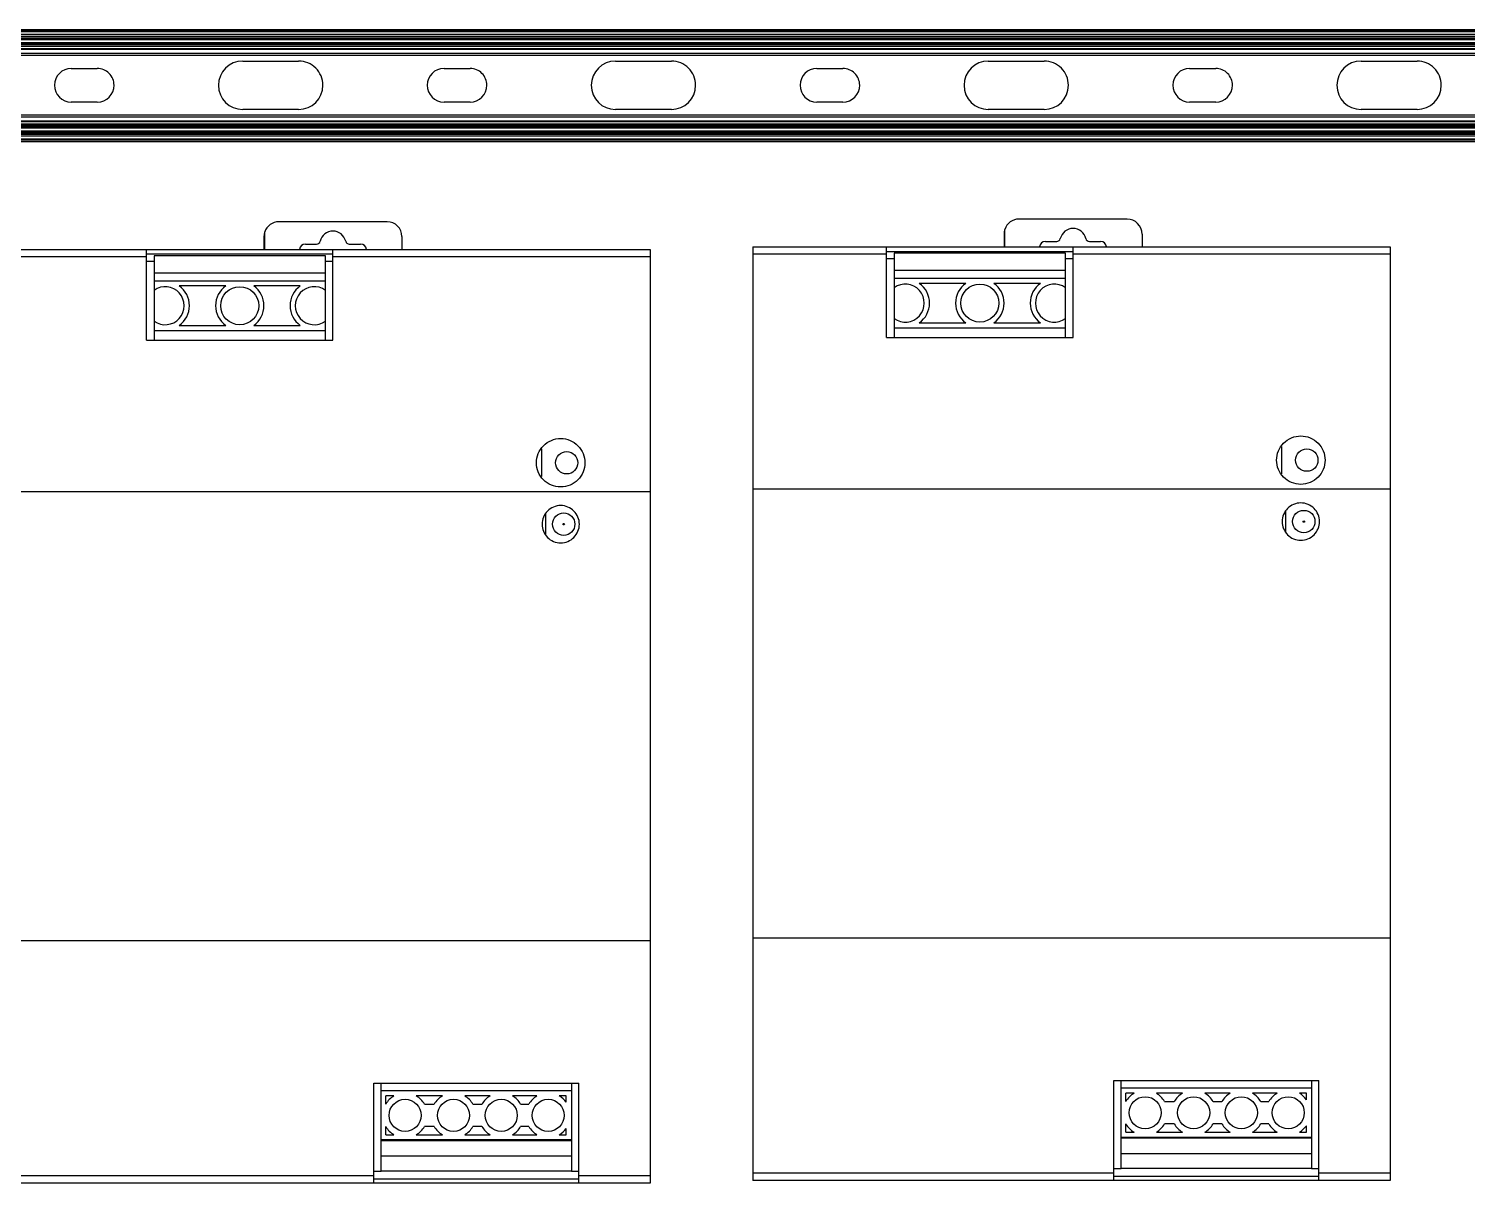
# Model space of a CAD drawing. Header units: inches. Extents: x 17 to 3130, y 15 to 659.
# Drawn here: x 1198.4 to 1391.3, y 487.9 to 642.7 of the extents above; entities that cross this region are included whole.
import ezdxf

# ---------------------------------------------------------------- set-up
doc = ezdxf.new("R2010")
doc.units = ezdxf.units.IN
doc.header["$MEASUREMENT"] = 0
doc.layers.add('MAIN-1', color=7, linetype='Continuous')
doc.layers.add('MAIN-2', color=7, linetype='Continuous')

msp = doc.modelspace()

# ---------------------------------------------------------------- linework, layer by layer
msp.add_line((851.07636, 642.44891), (1481.0763, 642.70626))
at = {"color": 8, "linetype": 'Continuous', "lineweight": 25}
for p, q in [((1230.06216, 613.1249), (1230.06216, 615.46181)), ((1329.32439, 613.47659), (1329.32439, 615.8135))]:
    msp.add_line(p, q, dxfattribs=at)
at = {"color": 7, "linetype": 'Continuous', "lineweight": 25}
for p, q in [((1246.46216, 616.83731), (1231.96216, 616.83731)), ((1345.72439, 617.189), (1331.22439, 617.189)), ((1229.96216, 614.83731), (1229.96216, 613.1249)), ((1235.51216, 613.83731), (1237.01842, 613.83731)), ((1241.4059, 613.83731), (1242.91216, 613.83731)), ((1248.46216, 614.83731), (1248.46216, 613.1249)), ((1329.22439, 615.189), (1329.22439, 613.47659)), ((1334.77439, 614.189), (1336.28065, 614.189)), ((1340.66813, 614.189), (1342.17439, 614.189)), ((1347.72439, 615.189), (1347.72439, 613.47659)), ((1196.26216, 613.1249), (1281.76216, 613.1249)), ((1214.21243, 612.11507), (1196.26216, 612.11507)), ((1214.21243, 600.9749), (1214.21243, 613.1249)), ((1214.21243, 612.5146), (1239.21243, 612.5146)), ((1215.21218, 612.27487), (1215.21218, 600.9749)), ((1238.21218, 612.27487), (1215.21218, 612.27487)), ((1238.21218, 600.9749), (1238.21218, 612.27487)), ((1239.21243, 600.9749), (1239.21243, 613.1249)), ((1281.76216, 612.11507), (1239.21243, 612.11507)), ((1281.76216, 613.1249), (1281.76216, 487.9249)), ((1295.52439, 613.47659), (1295.52439, 488.27659)), ((1295.52439, 613.47659), (1381.02439, 613.47659)), ((1313.47466, 612.46676), (1295.52439, 612.46676)), ((1313.47466, 601.32659), (1313.47466, 613.47659)), ((1313.47466, 612.86629), (1338.47466, 612.86629)), ((1314.47441, 611.87659), (1313.47466, 611.87659)), ((1314.47441, 612.62656), (1314.47441, 601.32659)), ((1337.47441, 612.62656), (1314.47441, 612.62656)), ((1337.47441, 601.32659), (1337.47441, 612.62656)), ((1338.47466, 611.87659), (1337.47441, 611.87659)), ((1338.47466, 601.32659), (1338.47466, 613.47659)), ((1381.02439, 612.46676), (1338.47466, 612.46676)), ((1381.02439, 613.47659), (1381.02439, 488.27659)), ((1215.21218, 611.5249), (1214.21243, 611.5249)), ((1238.21218, 609.94739), (1215.21218, 609.94739)), ((1239.21243, 611.5249), (1238.21218, 611.5249)), ((1337.47441, 610.29908), (1314.47441, 610.29908)), ((1215.21218, 608.92487), (1238.21218, 608.92487)), ((1224.83069, 608.22487), (1218.59367, 608.22487)), ((1234.83069, 608.22487), (1228.59367, 608.22487)), ((1314.47441, 609.27656), (1337.47441, 609.27656)), ((1324.09293, 608.57656), (1317.8559, 608.57656)), ((1334.09293, 608.57656), (1327.8559, 608.57656)), ((1238.21218, 602.22487), (1215.21218, 602.22487)), ((1218.59367, 602.92487), (1224.83069, 602.92487)), ((1228.59367, 602.92487), (1234.83069, 602.92487)), ((1337.47441, 602.57656), (1314.47441, 602.57656)), ((1317.8559, 603.27656), (1324.09293, 603.27656)), ((1327.8559, 603.27656), (1334.09293, 603.27656)), ((1214.21243, 600.9749), (1239.21243, 600.9749)), ((1313.47466, 601.32659), (1338.47466, 601.32659)), ((1366.42439, 586.71975), (1366.42439, 583.02478)), ((1267.16216, 586.36806), (1267.16216, 582.67309)), ((1381.02439, 580.9862), (1295.52439, 580.9862)), ((1281.76216, 580.63452), (1196.26216, 580.63452)), ((1267.76216, 574.8597), (1267.76216, 577.70192)), ((1367.02439, 575.21139), (1367.02439, 578.05361)), ((1281.76216, 520.41529), (1196.26216, 520.41529)), ((1381.02439, 520.76698), (1295.52439, 520.76698)), ((1343.94942, 501.67523), (1371.44942, 501.67523)), ((1343.94942, 488.27659), (1343.94942, 501.67523)), ((1344.94942, 489.87659), (1344.94942, 501.67523)), ((1370.44942, 501.67523), (1370.44942, 489.87659)), ((1371.44942, 488.27659), (1371.44942, 501.67523)), ((1244.68718, 501.32354), (1272.18718, 501.32354)), ((1244.68718, 487.9249), (1244.68718, 501.32354)), ((1245.68718, 489.5249), (1245.68718, 501.32354)), ((1245.68718, 500.3749), (1271.18718, 500.3749)), ((1271.18718, 501.32354), (1271.18718, 489.5249)), ((1272.18718, 487.9249), (1272.18718, 501.32354)), ((1344.94942, 500.72659), (1370.44942, 500.72659)), ((1346.65275, 499.97659), (1345.54942, 499.97659)), ((1345.54942, 498.87659), (1345.54942, 499.97659)), ((1353.15275, 499.97659), (1349.64608, 499.97659)), ((1359.55275, 499.97659), (1356.14608, 499.97659)), ((1365.84025, 499.97659), (1362.54608, 499.97659)), ((1369.77442, 499.97659), (1368.83358, 499.97659)), ((1369.77442, 499.12548), (1369.77442, 499.97659)), ((1247.39052, 499.6249), (1246.28718, 499.6249)), ((1246.28718, 498.5249), (1246.28718, 499.6249)), ((1246.28718, 498.5249), (1246.28911, 498.5249)), ((1253.89052, 499.6249), (1250.38385, 499.6249)), ((1251.48526, 498.5249), (1252.78911, 498.5249)), ((1260.29052, 499.6249), (1256.88385, 499.6249)), ((1257.98526, 498.5249), (1259.18911, 498.5249)), ((1266.57802, 499.6249), (1263.28385, 499.6249)), ((1264.38526, 498.5249), (1265.47661, 498.5249)), ((1270.51218, 499.6249), (1269.57135, 499.6249)), ((1270.51218, 498.77379), (1270.51218, 499.6249)), ((1345.54942, 498.87659), (1345.55134, 498.87659)), ((1350.74749, 498.87659), (1352.05134, 498.87659)), ((1357.24749, 498.87659), (1358.45134, 498.87659)), ((1363.64749, 498.87659), (1364.73884, 498.87659)), ((1345.54942, 494.77659), (1345.54942, 495.87659)), ((1345.55134, 495.87659), (1345.54942, 495.87659)), ((1352.05134, 495.87659), (1350.74749, 495.87659)), ((1358.45134, 495.87659), (1357.24749, 495.87659)), ((1364.73884, 495.87659), (1363.64749, 495.87659)), ((1246.28718, 494.4249), (1246.28718, 495.5249)), ((1246.28911, 495.5249), (1246.28718, 495.5249)), ((1246.28718, 494.4249), (1247.39052, 494.4249)), ((1250.38385, 494.4249), (1253.89052, 494.4249)), ((1252.78911, 495.5249), (1251.48526, 495.5249)), ((1256.88385, 494.4249), (1260.29052, 494.4249)), ((1259.18911, 495.5249), (1257.98526, 495.5249)), ((1263.28385, 494.4249), (1266.57802, 494.4249)), ((1265.47661, 495.5249), (1264.38526, 495.5249)), ((1269.57135, 494.4249), (1270.51218, 494.4249)), ((1270.51218, 494.4249), (1270.51218, 495.27602)), ((1370.44942, 494.07659), (1344.94942, 494.07659)), ((1344.94942, 494.02659), (1370.44942, 494.02659)), ((1345.54942, 494.77659), (1346.65275, 494.77659)), ((1349.64608, 494.77659), (1353.15275, 494.77659)), ((1356.14608, 494.77659), (1359.55275, 494.77659)), ((1362.54608, 494.77659), (1365.84025, 494.77659)), ((1368.83358, 494.77659), (1369.77442, 494.77659)), ((1369.77442, 494.77659), (1369.77442, 495.62771)), ((1271.18718, 493.7249), (1245.68718, 493.7249)), ((1245.68718, 493.6749), (1271.18718, 493.6749)), ((1245.68718, 491.57605), (1271.18718, 491.57605)), ((1344.94942, 491.92774), (1370.44942, 491.92774)), ((1244.68718, 488.93473), (1196.26216, 488.93473)), ((1244.68718, 489.5249), (1245.68718, 489.5249)), ((1244.68718, 488.5352), (1272.18718, 488.5352)), ((1271.18718, 489.5249), (1245.68718, 489.5249)), ((1271.18718, 489.5249), (1272.18718, 489.5249)), ((1281.76216, 488.93473), (1272.18718, 488.93473)), ((1343.94942, 489.28642), (1295.52439, 489.28642)), ((1381.02439, 488.27659), (1295.52439, 488.27659)), ((1343.94942, 489.87659), (1344.94942, 489.87659)), ((1343.94942, 488.88689), (1371.44942, 488.88689)), ((1370.44942, 489.87659), (1344.94942, 489.87659)), ((1370.44942, 489.87659), (1371.44942, 489.87659)), ((1381.02439, 489.28642), (1371.44942, 489.28642)), ((1281.76216, 487.9249), (1196.26216, 487.9249))]:
    msp.add_line(p, q, dxfattribs=at)
for centre, radius in [((1226.71218, 605.57487), 2.55), ((1325.97441, 605.92656), 2.55), ((1270.56216, 584.5249), 1.5), ((1369.82439, 584.87659), 1.5), ((1270.16216, 576.2849), 1.5), ((1369.42439, 576.63659), 1.5), ((1270.16216, 576.2849), 0.1), ((1369.42439, 576.63659), 0.1), ((1248.88718, 497.0249), 2.15), ((1255.38718, 497.0249), 2.15), ((1261.78718, 497.0249), 2.15), ((1268.07468, 497.0249), 2.15), ((1348.14942, 497.37659), 2.15), ((1354.64942, 497.37659), 2.15), ((1361.04942, 497.37659), 2.15), ((1367.33692, 497.37659), 2.15)]:
    msp.add_circle(centre, radius, dxfattribs=at)
for centre, radius, start, end in [((1231.96216, 614.83731), 2, 90, 161.8051277), ((1239.21216, 613.83731), 1.75, 12.8395884, 167.1604116), ((1246.46216, 614.83731), 2, 0, 90), ((1331.22439, 615.189), 2, 90, 161.8051277), ((1338.47439, 614.189), 1.75, 12.8395884, 167.1604116), ((1345.72439, 615.189), 2, 0, 90), ((1235.51216, 613.03731), 0.8, 90, 173.7140372), ((1237.01842, 614.33731), 0.5, 270, 347.1604116), ((1241.4059, 614.33731), 0.5, 192.8395884, 270), ((1242.91216, 613.03731), 0.8, 6.2859628, 90), ((1334.77439, 613.389), 0.8, 90, 173.7140372), ((1336.28065, 614.689), 0.5, 270, 347.1604116), ((1340.66813, 614.689), 0.5, 192.8395884, 270), ((1342.17439, 613.389), 0.8, 6.2859628, 90), ((1216.71218, 605.57487), 2.55, 233.9681209, 126.0318791), ((1216.71218, 605.57487), 3.25, 305.3745904, 54.6254096), ((1226.71218, 605.57487), 3.25, 125.3745904, 234.6254096), ((1226.71218, 605.57487), 3.25, 305.3745904, 54.6254096), ((1236.71218, 605.57487), 3.25, 125.3745904, 234.6254096), ((1236.71218, 605.57487), 2.55, 53.9681209, 306.0318791), ((1315.97441, 605.92656), 2.55, 233.9681209, 126.0318791), ((1315.97441, 605.92656), 3.25, 305.3745904, 54.6254096), ((1325.97441, 605.92656), 3.25, 125.3745904, 234.6254096), ((1325.97441, 605.92656), 3.25, 305.3745904, 54.6254096), ((1335.97441, 605.92656), 3.25, 125.3745904, 234.6254096), ((1335.97441, 605.92656), 2.55, 53.9681209, 306.0318791), ((1348.14942, 497.37659), 3, 119.9264349, 150), ((1348.14942, 497.37659), 3, 30, 60.0735651), ((1354.64942, 497.37659), 3, 119.9264349, 150), ((1354.64942, 497.37659), 3, 30, 60.0735651), ((1361.04942, 497.37659), 3, 119.9264349, 150), ((1361.04942, 497.37659), 3, 30, 60.0735651), ((1367.33692, 497.37659), 3, 119.9264349, 150), ((1367.33692, 497.37659), 3, 35.6590877, 60.0735651), ((1248.88718, 497.0249), 3, 119.9264349, 150), ((1248.88718, 497.0249), 3, 30, 60.0735651), ((1255.38718, 497.0249), 3, 119.9264349, 150), ((1255.38718, 497.0249), 3, 30, 60.0735651), ((1261.78718, 497.0249), 3, 119.9264349, 150), ((1261.78718, 497.0249), 3, 30, 60.0735651), ((1268.07468, 497.0249), 3, 119.9264349, 150), ((1268.07468, 497.0249), 3, 35.6590877, 60.0735651), ((1348.14942, 497.37659), 3, 210, 240.0735651), ((1348.14942, 497.37659), 3, 299.9264349, 330), ((1354.64942, 497.37659), 3, 210, 240.0735651), ((1354.64942, 497.37659), 3, 299.9264349, 330), ((1361.04942, 497.37659), 3, 210, 240.0735651), ((1361.04942, 497.37659), 3, 299.9264349, 330), ((1367.33692, 497.37659), 3, 210, 240.0735651), ((1248.88718, 497.0249), 3, 210, 240.0735651), ((1248.88718, 497.0249), 3, 299.9264349, 330), ((1255.38718, 497.0249), 3, 210, 240.0735651), ((1255.38718, 497.0249), 3, 299.9264349, 330), ((1261.78718, 497.0249), 3, 210, 240.0735651), ((1261.78718, 497.0249), 3, 299.9264349, 330), ((1268.07468, 497.0249), 3, 210, 240.0735651), ((1268.07468, 497.0249), 3, 299.9264349, 324.3409123), ((1367.33692, 497.37659), 3, 299.9264349, 324.3409123)]:
    msp.add_arc(centre, radius, start, end, dxfattribs=at)
for points, knots in [([(1230.06216, 615.46181), (1230.0541, 615.43583), (1230.03565, 615.37636), (1230.01041, 615.27467), (1229.98582, 615.14975), (1229.96624, 615.00141), (1229.96358, 614.89457), (1229.96216, 614.83731)], [0, 0, 0, 0, 0.12670881, 0.289993375, 0.489942783, 0.726603043, 1, 1, 1, 1]), ([(1329.32439, 615.8135), (1329.31633, 615.78752), (1329.29788, 615.72805), (1329.27264, 615.62636), (1329.24805, 615.50144), (1329.22847, 615.3531), (1329.22582, 615.24626), (1329.22439, 615.189)], [0, 0, 0, 0, 0.12670881, 0.289993375, 0.489942783, 0.726603043, 1, 1, 1, 1]), ([(1266.51216, 584.52072), (1266.51216, 584.94258), (1266.59535, 585.36497), (1266.91698, 586.14748), (1267.156, 586.50854), (1267.75542, 587.11233), (1268.11634, 587.35562), (1268.90569, 587.68487), (1269.33434, 587.77072), (1270.18998, 587.77072), (1270.61898, 587.68472), (1271.40758, 587.35579), (1271.7691, 587.11213), (1272.36816, 586.50872), (1272.60751, 586.14707), (1272.92882, 585.36536), (1273.01216, 584.94258), (1273.01216, 584.52072)], [0, 0, 0, 0, 0.125, 0.125, 0.25, 0.25, 0.375, 0.375, 0.5, 0.5, 0.625, 0.625, 0.75, 0.75, 0.875, 0.875, 1, 1, 1, 1]), ([(1365.77439, 584.87241), (1365.77439, 585.29427), (1365.85758, 585.71666), (1366.17921, 586.49917), (1366.41823, 586.86023), (1367.01765, 587.46402), (1367.37857, 587.70731), (1368.16792, 588.03656), (1368.59657, 588.12241), (1369.45222, 588.12241), (1369.88121, 588.03641), (1370.66981, 587.70748), (1371.03133, 587.46382), (1371.63039, 586.86041), (1371.86974, 586.49876), (1372.19105, 585.71705), (1372.27439, 585.29427), (1372.27439, 584.87241)], [0, 0, 0, 0, 0.125, 0.125, 0.25, 0.25, 0.375, 0.375, 0.5, 0.5, 0.625, 0.625, 0.75, 0.75, 0.875, 0.875, 1, 1, 1, 1]), ([(1372.27439, 584.87241), (1372.27439, 584.44986), (1372.19096, 584.02746), (1371.86954, 583.24567), (1371.63094, 582.88521), (1371.03241, 582.28186), (1370.67196, 582.03848), (1369.88216, 581.70857), (1369.45318, 581.62241), (1368.5956, 581.62241), (1368.16666, 581.70855), (1367.37676, 582.03851), (1367.01644, 582.28179), (1366.41778, 582.88529), (1366.17927, 583.24561), (1365.8578, 584.02753), (1365.77439, 584.44985), (1365.77439, 584.87241)], [0, 0, 0, 0, 0.125, 0.125, 0.25, 0.25, 0.375, 0.375, 0.5, 0.5, 0.625, 0.625, 0.75, 0.75, 0.875, 0.875, 1, 1, 1, 1]), ([(1273.01216, 584.52072), (1273.01216, 584.09817), (1272.92873, 583.67577), (1272.60731, 582.89398), (1272.3687, 582.53352), (1271.77018, 581.93017), (1271.40973, 581.68679), (1270.61993, 581.35688), (1270.19095, 581.27072), (1269.33337, 581.27072), (1268.90443, 581.35686), (1268.11453, 581.68682), (1267.75421, 581.9301), (1267.15555, 582.5336), (1266.91704, 582.89392), (1266.59557, 583.67584), (1266.51216, 584.09816), (1266.51216, 584.52072)], [0, 0, 0, 0, 0.125, 0.125, 0.25, 0.25, 0.375, 0.375, 0.5, 0.5, 0.625, 0.625, 0.75, 0.75, 0.875, 0.875, 1, 1, 1, 1]), ([(1371.52439, 576.63241), (1371.52439, 576.95746), (1371.46019, 577.28249), (1371.21288, 577.88391), (1371.02917, 578.16136), (1370.56874, 578.62535), (1370.29134, 578.81258), (1369.68396, 579.06619), (1369.35389, 579.13241), (1368.6949, 579.13241), (1368.36462, 579.0661), (1367.75772, 578.8127), (1367.47964, 578.62495), (1367.02001, 578.16176), (1366.83575, 577.88352), (1366.58875, 577.28287), (1366.52439, 576.95746), (1366.52439, 576.63241)], [0, 0, 0, 0, 0.125, 0.125, 0.25, 0.25, 0.375, 0.375, 0.5, 0.5, 0.625, 0.625, 0.75, 0.75, 0.875, 0.875, 1, 1, 1, 1]), ([(1272.26216, 576.28072), (1272.26216, 576.60577), (1272.19796, 576.9308), (1271.95065, 577.53222), (1271.76694, 577.80967), (1271.30651, 578.27366), (1271.02911, 578.46089), (1270.42173, 578.7145), (1270.09166, 578.78072), (1269.43267, 578.78072), (1269.10239, 578.71441), (1268.49549, 578.46102), (1268.21741, 578.27326), (1267.75778, 577.81007), (1267.57352, 577.53183), (1267.32652, 576.93118), (1267.26216, 576.60577), (1267.26216, 576.28072)], [0, 0, 0, 0, 0.125, 0.125, 0.25, 0.25, 0.375, 0.375, 0.5, 0.5, 0.625, 0.625, 0.75, 0.75, 0.875, 0.875, 1, 1, 1, 1]), ([(1267.26216, 576.28072), (1267.26216, 575.95609), (1267.32623, 575.63104), (1267.57365, 575.02922), (1267.75762, 574.75141), (1268.21856, 574.28716), (1268.49618, 574.10001), (1269.10339, 573.84675), (1269.43289, 573.78072), (1270.09144, 573.78072), (1270.42089, 573.84673), (1271.0282, 574.10004), (1271.30578, 574.28718), (1271.76669, 574.7514), (1271.95066, 575.02917), (1272.19812, 575.63109), (1272.26216, 575.95609), (1272.26216, 576.28072)], [0, 0, 0, 0, 0.125, 0.125, 0.25, 0.25, 0.375, 0.375, 0.5, 0.5, 0.625, 0.625, 0.75, 0.75, 0.875, 0.875, 1, 1, 1, 1]), ([(1366.52439, 576.63241), (1366.52439, 576.30778), (1366.58846, 575.98273), (1366.83588, 575.38091), (1367.01985, 575.1031), (1367.48079, 574.63885), (1367.75842, 574.4517), (1368.36562, 574.19844), (1368.69512, 574.13241), (1369.35367, 574.13241), (1369.68312, 574.19841), (1370.29043, 574.45173), (1370.56801, 574.63887), (1371.02892, 575.10309), (1371.21289, 575.38086), (1371.46035, 575.98278), (1371.52439, 576.30778), (1371.52439, 576.63241)], [0, 0, 0, 0, 0.125, 0.125, 0.25, 0.25, 0.375, 0.375, 0.5, 0.5, 0.625, 0.625, 0.75, 0.75, 0.875, 0.875, 1, 1, 1, 1])]:
    msp.add_open_spline(points, degree=3, knots=knots, dxfattribs=at)
at = {"layer": 'MAIN-1'}
for p, q in [((1481.07821, 641.23539), (851.07636, 641.23539)), ((1204.10763, 637.38539), (1207.60763, 637.38539)), ((1227.10763, 638.38539), (1234.60763, 638.38539)), ((1254.10763, 637.38539), (1257.60763, 637.38539)), ((1277.10763, 638.38539), (1284.60763, 638.38539)), ((1304.10763, 637.38539), (1307.60763, 637.38539)), ((1327.10763, 638.38539), (1334.60763, 638.38539)), ((1354.10763, 637.38539), (1357.60763, 637.38539)), ((1377.10763, 638.38539), (1384.60763, 638.38539)), ((1207.60763, 632.88539), (1204.10763, 632.88539)), ((1257.60763, 632.88539), (1254.10763, 632.88539)), ((1307.60763, 632.88539), (1304.10763, 632.88539)), ((1357.60763, 632.88539), (1354.10763, 632.88539)), ((1234.60763, 631.88539), (1227.10763, 631.88539)), ((1284.60763, 631.88539), (1277.10763, 631.88539)), ((1334.60763, 631.88539), (1327.10763, 631.88539)), ((1384.60763, 631.88539), (1377.10763, 631.88539)), ((851.07636, 629.03539), (1481.09403, 629.03539)), ((1481.09597, 627.53539), (851.07636, 627.53539))]:
    msp.add_line(p, q, dxfattribs=at)
for centre, radius, start, end in [((1204.10763, 635.13539), 2.25, 90.0000198, 180.0000187), ((1207.60763, 635.13539), 2.25, 359.9999813, 90.0000198), ((1227.10763, 635.13539), 3.25, 90.0000198, 180.0000187), ((1234.60763, 635.13539), 3.25, 359.9999813, 90.0000198), ((1254.10763, 635.13539), 2.25, 90.0000198, 180.0000187), ((1257.60763, 635.13539), 2.25, 359.9999813, 90.0000198), ((1277.10763, 635.13539), 3.25, 90.0000198, 180.0000187), ((1284.60763, 635.13539), 3.25, 359.9999813, 90.0000198), ((1304.10763, 635.13539), 2.25, 90.0000198, 180.0000187), ((1307.60763, 635.13539), 2.25, 359.9999813, 90.0000198), ((1327.10763, 635.13539), 3.25, 90.0000198, 180.0000187), ((1334.60763, 635.13539), 3.25, 359.9999813, 90.0000198), ((1354.10763, 635.13539), 2.25, 90.0000198, 180.0000187), ((1357.60763, 635.13539), 2.25, 359.9999813, 90.0000198), ((1377.10763, 635.13539), 3.25, 90.0000198, 180.0000187), ((1384.60763, 635.13539), 3.25, 359.9999813, 90.0000198), ((1204.10763, 635.13539), 2.25, 180.0000187, 270), ((1207.60763, 635.13539), 2.25, 270, 359.9999813), ((1227.10763, 635.13539), 3.25, 180.0000187, 270), ((1234.60763, 635.13539), 3.25, 270, 359.9999813), ((1254.10763, 635.13539), 2.25, 180.0000187, 270), ((1257.60763, 635.13539), 2.25, 270, 359.9999813), ((1277.10763, 635.13539), 3.25, 180.0000187, 270), ((1284.60763, 635.13539), 3.25, 270, 359.9999813), ((1304.10763, 635.13539), 2.25, 180.0000187, 270), ((1307.60763, 635.13539), 2.25, 270, 359.9999813), ((1327.10763, 635.13539), 3.25, 180.0000187, 270), ((1334.60763, 635.13539), 3.25, 270, 359.9999813), ((1354.10763, 635.13539), 2.25, 180.0000187, 270), ((1357.60763, 635.13539), 2.25, 270, 359.9999813), ((1377.10763, 635.13539), 3.25, 180.0000187, 270), ((1384.60763, 635.13539), 3.25, 270, 359.9999813)]:
    msp.add_arc(centre, radius, start, end, dxfattribs=at)
at = {"layer": 'MAIN-2'}
for p, q in [((851.07636, 642.48539), (1481.07659, 642.48539)), ((851.07636, 642.44891), (1481.07664, 642.44891)), ((1481.07682, 642.30861), (851.07636, 642.30861)), ((1481.0773, 641.93539), (851.07636, 641.93539)), ((851.07636, 641.73539), (1481.07756, 641.73539)), ((1481.07768, 641.64891), (851.07636, 641.64891)), ((851.07636, 641.50861), (1481.07786, 641.50861)), ((851.07636, 641.41905), (1481.07797, 641.41905)), ((1481.07813, 641.30173), (851.07636, 641.30173)), ((1481.07822, 641.22785), (851.07636, 641.22785)), ((851.07636, 640.8743), (1481.07868, 640.8743)), ((851.07636, 640.66217), (1481.07895, 640.66217)), ((1481.07895, 640.66217), (851.07636, 640.66217)), ((1481.07905, 640.58894), (851.07636, 640.58894)), ((851.07636, 640.43539), (1481.07925, 640.43539)), ((851.07636, 640.36905), (1481.07933, 640.36905)), ((1481.0798, 640.00701), (851.07636, 640.00701)), ((1481.07987, 639.95262), (851.07636, 639.95262)), ((1481.0799, 639.93539), (851.07636, 639.93539)), ((851.07636, 639.42186), (1481.08056, 639.42186)), ((851.07636, 639.14932), (1481.08092, 639.14932)), ((1481.09132, 631.12145), (851.07636, 631.12145)), ((1481.09168, 630.84891), (851.07636, 630.84891)), ((1481.09234, 630.33539), (851.07636, 630.33539)), ((851.07636, 630.31815), (1481.09236, 630.31815)), ((851.07636, 630.26377), (1481.09244, 630.26377)), ((1481.0929, 629.90173), (851.07636, 629.90173)), ((1481.09299, 629.83539), (851.07636, 629.83539)), ((1481.09319, 629.68184), (851.07636, 629.68184)), ((1481.09328, 629.60861), (851.07636, 629.60861)), ((851.07636, 629.60861), (1481.09328, 629.60861)), ((1481.09356, 629.39648), (851.07636, 629.39648)), ((851.07636, 629.04293), (1481.09402, 629.04293)), ((851.07636, 628.96905), (1481.09411, 628.96905)), ((1481.09427, 628.85173), (851.07636, 628.85173)), ((1481.09438, 628.76217), (851.07636, 628.76217)), ((851.07636, 628.62186), (1481.09456, 628.62186)), ((1481.09468, 628.53539), (851.07636, 628.53539)), ((851.07636, 628.33539), (1481.09494, 628.33539)), ((851.07636, 627.96217), (1481.09542, 627.96217)), ((1481.0956, 627.82186), (851.07636, 627.82186)), ((1481.09565, 627.78539), (851.07636, 627.78539))]:
    msp.add_line(p, q, dxfattribs=at)

doc.saveas('drawing.dxf')
